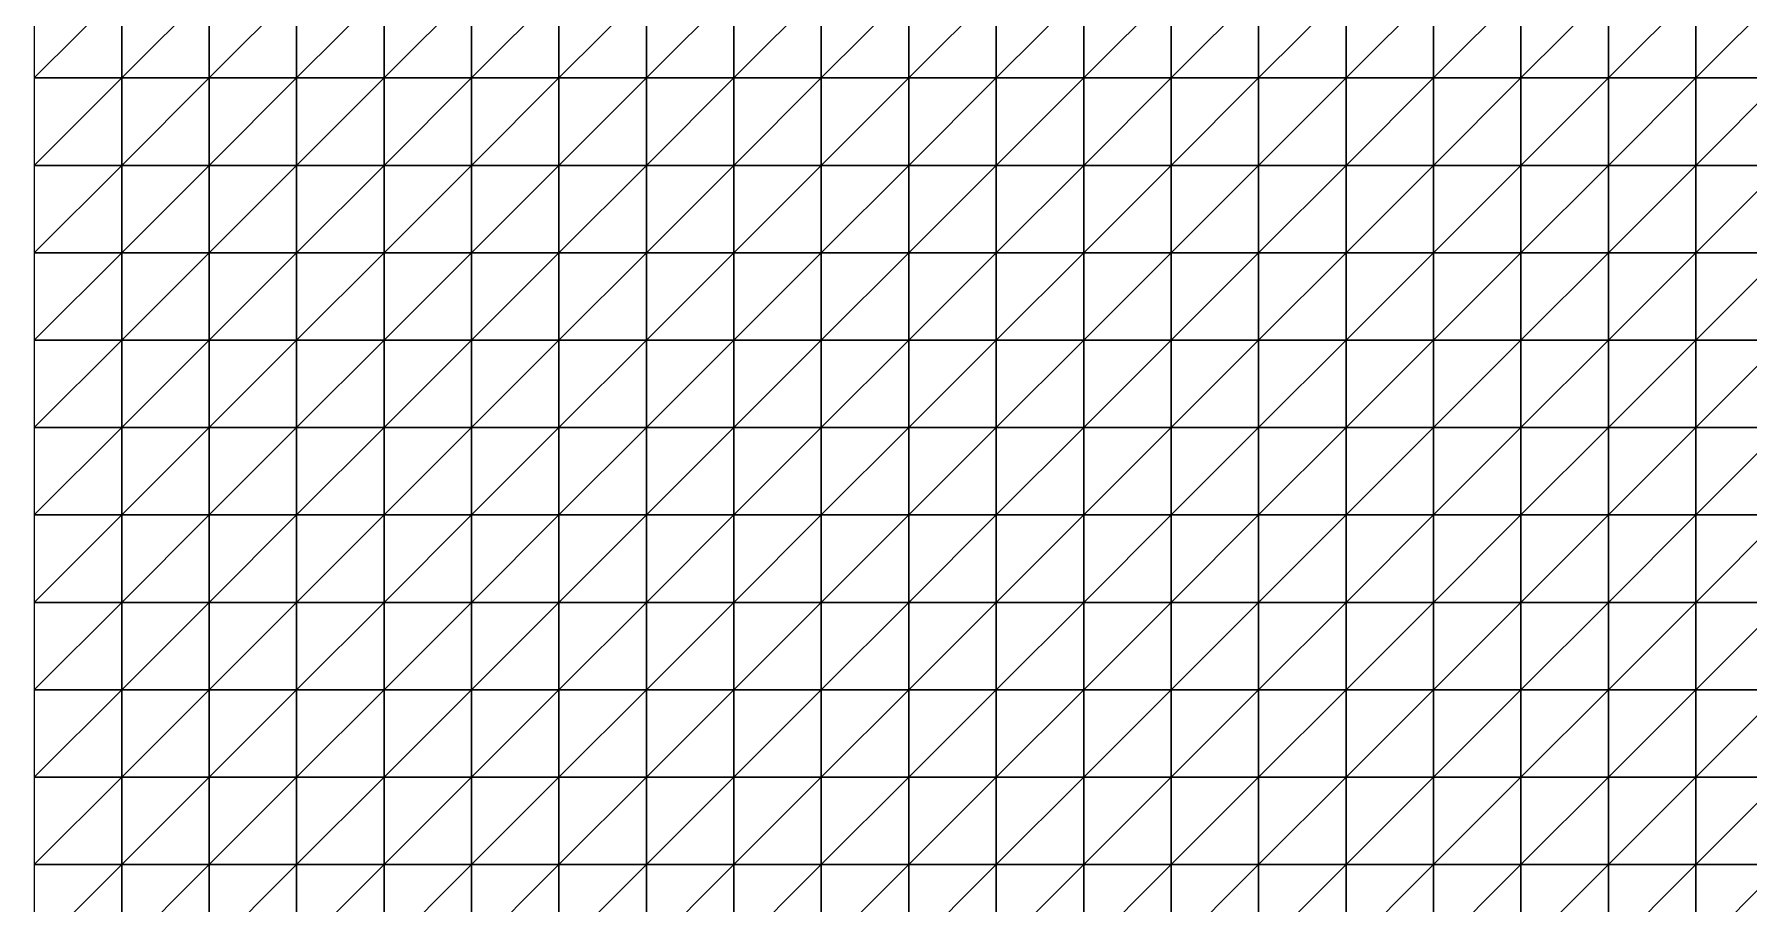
# Model space of a CAD drawing. Header units: metres. Extents: x 351000 to 353000, y 7455000 to 7457000.
# Drawn here: x 351000 to 351490.1, y 7455738.8 to 7455987.5 of the extents above; entities that cross this region are included whole.
import ezdxf

# ---------------------------------------------------------------- set-up
doc = ezdxf.new("R2010")
doc.units = ezdxf.units.M

msp = doc.modelspace()

# ---------------------------------------------------------------- linework, layer by layer
at = {"layer": 'BASE_OF_LEACHED_CAP_BOLC'}
for points in [[(351000, 7455975, 1187.75), (351025, 7455975, 1185.29), (351025, 7456000, 1185.53)], [(351000, 7455975, 1187.75), (351025, 7456000, 1185.53), (351000, 7456000, 1188.15)], [(351025, 7455975, 1185.29), (351050, 7455975, 1185.04), (351050, 7456000, 1184.71)], [(351025, 7455975, 1185.29), (351050, 7456000, 1184.71), (351025, 7456000, 1185.53)], [(351050, 7455975, 1185.04), (351075, 7455975, 1187.38), (351075, 7456000, 1186.25)], [(351050, 7455975, 1185.04), (351075, 7456000, 1186.25), (351050, 7456000, 1184.71)], [(351075, 7455975, 1187.38), (351100, 7455975, 1191.98), (351100, 7456000, 1190.04)], [(351075, 7455975, 1187.38), (351100, 7456000, 1190.04), (351075, 7456000, 1186.25)], [(351100, 7455975, 1191.98), (351125, 7455975, 1197.89), (351125, 7456000, 1195.32)], [(351100, 7455975, 1191.98), (351125, 7456000, 1195.32), (351100, 7456000, 1190.04)], [(351125, 7455975, 1197.89), (351150, 7455975, 1203.72), (351150, 7456000, 1200.85)], [(351125, 7455975, 1197.89), (351150, 7456000, 1200.85), (351125, 7456000, 1195.32)], [(351150, 7455975, 1203.72), (351175, 7455975, 1208.1), (351175, 7456000, 1205.31)], [(351150, 7455975, 1203.72), (351175, 7456000, 1205.31), (351150, 7456000, 1200.85)], [(351175, 7455975, 1208.1), (351200, 7455975, 1210.02), (351200, 7456000, 1207.63)], [(351175, 7455975, 1208.1), (351200, 7456000, 1207.63), (351175, 7456000, 1205.31)], [(351200, 7455975, 1210.02), (351225, 7455975, 1209.16), (351225, 7456000, 1207.35)], [(351200, 7455975, 1210.02), (351225, 7456000, 1207.35), (351200, 7456000, 1207.63)], [(351225, 7455975, 1209.16), (351250, 7455975, 1205.96), (351250, 7456000, 1204.75)], [(351225, 7455975, 1209.16), (351250, 7456000, 1204.75), (351225, 7456000, 1207.35)], [(351250, 7455975, 1205.96), (351275, 7455975, 1201.53), (351275, 7456000, 1200.74)], [(351250, 7455975, 1205.96), (351275, 7456000, 1200.74), (351250, 7456000, 1204.75)], [(351275, 7455975, 1201.53), (351300, 7455975, 1197.36), (351300, 7456000, 1196.74)], [(351275, 7455975, 1201.53), (351300, 7456000, 1196.74), (351275, 7456000, 1200.74)], [(351300, 7455975, 1197.36), (351325, 7455975, 1194.98), (351325, 7456000, 1194.25)], [(351300, 7455975, 1197.36), (351325, 7456000, 1194.25), (351300, 7456000, 1196.74)], [(351325, 7455975, 1194.98), (351350, 7455975, 1195.5), (351350, 7456000, 1194.52)], [(351325, 7455975, 1194.98), (351350, 7456000, 1194.52), (351325, 7456000, 1194.25)], [(351350, 7455975, 1195.5), (351375, 7455975, 1199.41), (351375, 7456000, 1198.16)], [(351350, 7455975, 1195.5), (351375, 7456000, 1198.16), (351350, 7456000, 1194.52)], [(351375, 7455975, 1199.41), (351400, 7455975, 1206.43), (351400, 7456000, 1205.08)], [(351375, 7455975, 1199.41), (351400, 7456000, 1205.08), (351375, 7456000, 1198.16)], [(351400, 7455975, 1206.43), (351425, 7455975, 1215.77), (351425, 7456000, 1214.58)], [(351400, 7455975, 1206.43), (351425, 7456000, 1214.58), (351400, 7456000, 1205.08)], [(351425, 7455975, 1215.77), (351450, 7455975, 1226.34), (351450, 7456000, 1225.57)], [(351425, 7455975, 1215.77), (351450, 7456000, 1225.57), (351425, 7456000, 1214.58)], [(351450, 7455975, 1226.34), (351475, 7455975, 1236.84), (351475, 7456000, 1236.22)], [(351450, 7455975, 1226.34), (351475, 7456000, 1236.22), (351450, 7456000, 1225.57)], [(351475, 7455975, 1236.84), (351500, 7455975, 1240.95), (351500, 7456000, 1235.75)], [(351475, 7455975, 1236.84), (351500, 7456000, 1235.75), (351475, 7456000, 1236.22)], [(351000, 7455950, 1189.06), (351025, 7455950, 1186.88), (351025, 7455975, 1185.29)], [(351000, 7455950, 1189.06), (351025, 7455975, 1185.29), (351000, 7455975, 1187.75)], [(351025, 7455950, 1186.88), (351050, 7455950, 1187.17), (351050, 7455975, 1185.04)], [(351025, 7455950, 1186.88), (351050, 7455975, 1185.04), (351025, 7455975, 1185.29)], [(351050, 7455950, 1187.17), (351075, 7455950, 1190.14), (351075, 7455975, 1187.38)], [(351050, 7455950, 1187.17), (351075, 7455975, 1187.38), (351050, 7455975, 1185.04)], [(351075, 7455950, 1190.14), (351100, 7455950, 1195.28), (351100, 7455975, 1191.98)], [(351075, 7455950, 1190.14), (351100, 7455975, 1191.98), (351075, 7455975, 1187.38)], [(351100, 7455950, 1195.28), (351125, 7455950, 1201.43), (351125, 7455975, 1197.89)], [(351100, 7455950, 1195.28), (351125, 7455975, 1197.89), (351100, 7455975, 1191.98)], [(351125, 7455950, 1201.43), (351150, 7455950, 1207.14), (351150, 7455975, 1203.72)], [(351125, 7455950, 1201.43), (351150, 7455975, 1203.72), (351125, 7455975, 1197.89)], [(351150, 7455950, 1207.14), (351175, 7455950, 1211.02), (351175, 7455975, 1208.1)], [(351150, 7455950, 1207.14), (351175, 7455975, 1208.1), (351150, 7455975, 1203.72)], [(351175, 7455950, 1211.02), (351200, 7455950, 1212.18), (351200, 7455975, 1210.02)], [(351175, 7455950, 1211.02), (351200, 7455975, 1210.02), (351175, 7455975, 1208.1)], [(351200, 7455950, 1212.18), (351225, 7455950, 1210.46), (351225, 7455975, 1209.16)], [(351200, 7455950, 1212.18), (351225, 7455975, 1209.16), (351200, 7455975, 1210.02)], [(351225, 7455950, 1210.46), (351250, 7455950, 1206.5), (351250, 7455975, 1205.96)], [(351225, 7455950, 1210.46), (351250, 7455975, 1205.96), (351225, 7455975, 1209.16)], [(351250, 7455950, 1206.5), (351275, 7455950, 1201.56), (351275, 7455975, 1201.53)], [(351250, 7455950, 1206.5), (351275, 7455975, 1201.53), (351250, 7455975, 1205.96)], [(351275, 7455950, 1201.56), (351300, 7455950, 1197.2), (351300, 7455975, 1197.36)], [(351275, 7455950, 1201.56), (351300, 7455975, 1197.36), (351275, 7455975, 1201.53)], [(351300, 7455950, 1197.2), (351325, 7455950, 1194.92), (351325, 7455975, 1194.98)], [(351300, 7455950, 1197.2), (351325, 7455975, 1194.98), (351300, 7455975, 1197.36)], [(351325, 7455950, 1194.92), (351350, 7455950, 1195.71), (351350, 7455975, 1195.5)], [(351325, 7455950, 1194.92), (351350, 7455975, 1195.5), (351325, 7455975, 1194.98)], [(351350, 7455950, 1195.71), (351375, 7455950, 1199.86), (351375, 7455975, 1199.41)], [(351350, 7455950, 1195.71), (351375, 7455975, 1199.41), (351350, 7455975, 1195.5)], [(351375, 7455950, 1199.86), (351400, 7455950, 1206.95), (351400, 7455975, 1206.43)], [(351375, 7455950, 1199.86), (351400, 7455975, 1206.43), (351375, 7455975, 1199.41)], [(351400, 7455950, 1206.95), (351425, 7455950, 1216.11), (351425, 7455975, 1215.77)], [(351400, 7455950, 1206.95), (351425, 7455975, 1215.77), (351400, 7455975, 1206.43)], [(351425, 7455950, 1216.11), (351450, 7455950, 1226.3), (351450, 7455975, 1226.34)], [(351425, 7455950, 1216.11), (351450, 7455975, 1226.34), (351425, 7455975, 1215.77)], [(351450, 7455950, 1226.3), (351475, 7455950, 1236.3), (351475, 7455975, 1236.84)], [(351450, 7455950, 1226.3), (351475, 7455975, 1236.84), (351450, 7455975, 1226.34)], [(351475, 7455950, 1236.3), (351500, 7455950, 1244.77), (351500, 7455975, 1240.95)], [(351475, 7455950, 1236.3), (351500, 7455975, 1240.95), (351475, 7455975, 1236.84)], [(351000, 7455925, 1191.49), (351025, 7455925, 1189.56), (351025, 7455950, 1186.88)], [(351000, 7455925, 1191.49), (351025, 7455950, 1186.88), (351000, 7455950, 1189.06)], [(351025, 7455925, 1189.56), (351050, 7455925, 1190.27), (351050, 7455950, 1187.17)], [(351025, 7455925, 1189.56), (351050, 7455950, 1187.17), (351025, 7455950, 1186.88)], [(351050, 7455925, 1190.27), (351075, 7455925, 1193.66), (351075, 7455950, 1190.14)], [(351050, 7455925, 1190.27), (351075, 7455950, 1190.14), (351050, 7455950, 1187.17)], [(351075, 7455925, 1193.66), (351100, 7455925, 1199.03), (351100, 7455950, 1195.28)], [(351075, 7455925, 1193.66), (351100, 7455950, 1195.28), (351075, 7455950, 1190.14)], [(351100, 7455925, 1199.03), (351125, 7455925, 1205.09), (351125, 7455950, 1201.43)], [(351100, 7455925, 1199.03), (351125, 7455950, 1201.43), (351100, 7455950, 1195.28)], [(351125, 7455925, 1205.09), (351150, 7455925, 1210.34), (351150, 7455950, 1207.14)], [(351125, 7455925, 1205.09), (351150, 7455950, 1207.14), (351125, 7455950, 1201.43)], [(351150, 7455925, 1210.34), (351175, 7455925, 1213.45), (351175, 7455950, 1211.02)], [(351150, 7455925, 1210.34), (351175, 7455950, 1211.02), (351150, 7455950, 1207.14)], [(351175, 7455925, 1213.45), (351200, 7455925, 1213.68), (351200, 7455950, 1212.18)], [(351175, 7455925, 1213.45), (351200, 7455950, 1212.18), (351175, 7455950, 1211.02)], [(351200, 7455925, 1213.68), (351225, 7455925, 1211.04), (351225, 7455950, 1210.46)], [(351200, 7455925, 1213.68), (351225, 7455950, 1210.46), (351200, 7455950, 1212.18)], [(351225, 7455925, 1211.04), (351250, 7455925, 1206.37), (351250, 7455950, 1206.5)], [(351225, 7455925, 1211.04), (351250, 7455950, 1206.5), (351225, 7455950, 1210.46)], [(351250, 7455925, 1206.37), (351275, 7455925, 1201.04), (351275, 7455950, 1201.56)], [(351250, 7455925, 1206.37), (351275, 7455950, 1201.56), (351250, 7455950, 1206.5)], [(351275, 7455925, 1201.04), (351300, 7455925, 1196.67), (351300, 7455950, 1197.2)], [(351275, 7455925, 1201.04), (351300, 7455950, 1197.2), (351275, 7455950, 1201.56)], [(351300, 7455925, 1196.67), (351325, 7455925, 1194.65), (351325, 7455950, 1194.92)], [(351300, 7455925, 1196.67), (351325, 7455950, 1194.92), (351300, 7455950, 1197.2)], [(351325, 7455925, 1194.65), (351350, 7455925, 1195.82), (351350, 7455950, 1195.71)], [(351325, 7455925, 1194.65), (351350, 7455950, 1195.71), (351325, 7455950, 1194.92)], [(351350, 7455925, 1195.82), (351375, 7455925, 1200.28), (351375, 7455950, 1199.86)], [(351350, 7455925, 1195.82), (351375, 7455950, 1199.86), (351350, 7455950, 1195.71)], [(351375, 7455925, 1200.28), (351400, 7455925, 1207.45), (351400, 7455950, 1206.95)], [(351375, 7455925, 1200.28), (351400, 7455950, 1206.95), (351375, 7455950, 1199.86)], [(351400, 7455925, 1207.45), (351425, 7455925, 1216.43), (351425, 7455950, 1216.11)], [(351400, 7455925, 1207.45), (351425, 7455950, 1216.11), (351400, 7455950, 1206.95)], [(351425, 7455925, 1216.43), (351450, 7455925, 1226.25), (351450, 7455950, 1226.3)], [(351425, 7455925, 1216.43), (351450, 7455950, 1226.3), (351425, 7455950, 1216.11)], [(351450, 7455925, 1226.25), (351475, 7455925, 1235.77), (351475, 7455950, 1236.3)], [(351450, 7455925, 1226.25), (351475, 7455950, 1236.3), (351450, 7455950, 1226.3)], [(351475, 7455925, 1235.77), (351500, 7455925, 1243.79), (351500, 7455950, 1244.77)], [(351475, 7455925, 1235.77), (351500, 7455950, 1244.77), (351475, 7455950, 1236.3)], [(351000, 7455900, 1194.14), (351025, 7455900, 1192.38), (351025, 7455925, 1189.56)], [(351000, 7455900, 1194.14), (351025, 7455925, 1189.56), (351000, 7455925, 1191.49)], [(351025, 7455900, 1192.38), (351050, 7455900, 1193.36), (351050, 7455925, 1190.27)], [(351025, 7455900, 1192.38), (351050, 7455925, 1190.27), (351025, 7455925, 1189.56)], [(351050, 7455900, 1193.36), (351075, 7455900, 1196.98), (351075, 7455925, 1193.66)], [(351050, 7455900, 1193.36), (351075, 7455925, 1193.66), (351050, 7455925, 1190.27)], [(351075, 7455900, 1196.98), (351100, 7455900, 1202.37), (351100, 7455925, 1199.03)], [(351075, 7455900, 1196.98), (351100, 7455925, 1199.03), (351075, 7455925, 1193.66)], [(351100, 7455900, 1202.37), (351125, 7455900, 1208.14), (351125, 7455925, 1205.09)], [(351100, 7455900, 1202.37), (351125, 7455925, 1205.09), (351100, 7455925, 1199.03)], [(351125, 7455900, 1208.14), (351150, 7455900, 1212.78), (351150, 7455925, 1210.34)], [(351125, 7455900, 1208.14), (351150, 7455925, 1210.34), (351125, 7455925, 1205.09)], [(351150, 7455900, 1212.78), (351175, 7455900, 1215.06), (351175, 7455925, 1213.45)], [(351150, 7455900, 1212.78), (351175, 7455925, 1213.45), (351150, 7455925, 1210.34)], [(351175, 7455900, 1215.06), (351200, 7455900, 1214.41), (351200, 7455925, 1213.68)], [(351175, 7455900, 1215.06), (351200, 7455925, 1213.68), (351175, 7455925, 1213.45)], [(351200, 7455900, 1214.41), (351225, 7455900, 1211.03), (351225, 7455925, 1211.04)], [(351200, 7455900, 1214.41), (351225, 7455925, 1211.04), (351200, 7455925, 1213.68)], [(351225, 7455900, 1211.03), (351250, 7455900, 1205.91), (351250, 7455925, 1206.37)], [(351225, 7455900, 1211.03), (351250, 7455925, 1206.37), (351225, 7455925, 1211.04)], [(351250, 7455900, 1205.91), (351275, 7455900, 1200.51), (351275, 7455925, 1201.04)], [(351250, 7455900, 1205.91), (351275, 7455925, 1201.04), (351250, 7455925, 1206.37)], [(351275, 7455900, 1200.51), (351300, 7455900, 1196.42), (351300, 7455925, 1196.67)], [(351275, 7455900, 1200.51), (351300, 7455925, 1196.67), (351275, 7455925, 1201.04)], [(351300, 7455900, 1196.42), (351325, 7455900, 1194.91), (351325, 7455925, 1194.65)], [(351300, 7455900, 1196.42), (351325, 7455925, 1194.65), (351300, 7455925, 1196.67)], [(351325, 7455900, 1194.91), (351350, 7455900, 1196.64), (351350, 7455925, 1195.82)], [(351325, 7455900, 1194.91), (351350, 7455925, 1195.82), (351325, 7455925, 1194.65)], [(351350, 7455900, 1196.64), (351375, 7455900, 1201.47), (351375, 7455925, 1200.28)], [(351350, 7455900, 1196.64), (351375, 7455925, 1200.28), (351350, 7455925, 1195.82)], [(351375, 7455900, 1201.47), (351400, 7455900, 1208.72), (351400, 7455925, 1207.45)], [(351375, 7455900, 1201.47), (351400, 7455925, 1207.45), (351375, 7455925, 1200.28)], [(351400, 7455900, 1208.72), (351425, 7455900, 1217.46), (351425, 7455925, 1216.43)], [(351400, 7455900, 1208.72), (351425, 7455925, 1216.43), (351400, 7455925, 1207.45)], [(351425, 7455900, 1217.46), (351450, 7455900, 1226.81), (351450, 7455925, 1226.25)], [(351425, 7455900, 1217.46), (351450, 7455925, 1226.25), (351425, 7455925, 1216.43)], [(351450, 7455900, 1226.81), (351475, 7455900, 1235.75), (351475, 7455925, 1235.77)], [(351450, 7455900, 1226.81), (351475, 7455925, 1235.77), (351450, 7455925, 1226.25)], [(351475, 7455900, 1235.75), (351500, 7455900, 1243.23), (351500, 7455925, 1243.79)], [(351475, 7455900, 1235.75), (351500, 7455925, 1243.79), (351475, 7455925, 1235.77)], [(351000, 7455875, 1196.07), (351025, 7455875, 1194.41), (351025, 7455900, 1192.38)], [(351000, 7455875, 1196.07), (351025, 7455900, 1192.38), (351000, 7455900, 1194.14)], [(351025, 7455875, 1194.41), (351050, 7455875, 1195.6), (351050, 7455900, 1193.36)], [(351025, 7455875, 1194.41), (351050, 7455900, 1193.36), (351025, 7455900, 1192.38)], [(351050, 7455875, 1195.6), (351075, 7455875, 1199.37), (351075, 7455900, 1196.98)], [(351050, 7455875, 1195.6), (351075, 7455900, 1196.98), (351050, 7455900, 1193.36)], [(351075, 7455875, 1199.37), (351100, 7455875, 1204.7), (351100, 7455900, 1202.37)], [(351075, 7455875, 1199.37), (351100, 7455900, 1202.37), (351075, 7455900, 1196.98)], [(351100, 7455875, 1204.7), (351125, 7455875, 1210.15), (351125, 7455900, 1208.14)], [(351100, 7455875, 1204.7), (351125, 7455900, 1208.14), (351100, 7455900, 1202.37)], [(351125, 7455875, 1210.15), (351150, 7455875, 1214.25), (351150, 7455900, 1212.78)], [(351125, 7455875, 1210.15), (351150, 7455900, 1212.78), (351125, 7455900, 1208.14)], [(351150, 7455875, 1214.25), (351175, 7455875, 1215.87), (351175, 7455900, 1215.06)], [(351150, 7455875, 1214.25), (351175, 7455900, 1215.06), (351150, 7455900, 1212.78)], [(351175, 7455875, 1215.87), (351200, 7455875, 1214.6), (351200, 7455900, 1214.41)], [(351175, 7455875, 1215.87), (351200, 7455900, 1214.41), (351175, 7455900, 1215.06)], [(351200, 7455875, 1214.6), (351225, 7455875, 1210.84), (351225, 7455900, 1211.03)], [(351200, 7455875, 1214.6), (351225, 7455900, 1211.03), (351200, 7455900, 1214.41)], [(351225, 7455875, 1210.84), (351250, 7455875, 1205.68), (351250, 7455900, 1205.91)], [(351225, 7455875, 1210.84), (351250, 7455900, 1205.91), (351225, 7455900, 1211.03)], [(351250, 7455875, 1205.68), (351275, 7455875, 1200.63), (351275, 7455900, 1200.51)], [(351250, 7455875, 1205.68), (351275, 7455900, 1200.51), (351250, 7455900, 1205.91)], [(351275, 7455875, 1200.63), (351300, 7455875, 1197.18), (351300, 7455900, 1196.42)], [(351275, 7455875, 1200.63), (351300, 7455900, 1196.42), (351275, 7455900, 1200.51)], [(351300, 7455875, 1197.18), (351325, 7455875, 1196.45), (351325, 7455900, 1194.91)], [(351300, 7455875, 1197.18), (351325, 7455900, 1194.91), (351300, 7455900, 1196.42)], [(351325, 7455875, 1196.45), (351350, 7455875, 1198.85), (351350, 7455900, 1196.64)], [(351325, 7455875, 1196.45), (351350, 7455900, 1196.64), (351325, 7455900, 1194.91)], [(351350, 7455875, 1198.85), (351375, 7455875, 1204.06), (351375, 7455900, 1201.47)], [(351350, 7455875, 1198.85), (351375, 7455900, 1201.47), (351350, 7455900, 1196.64)], [(351375, 7455875, 1204.06), (351400, 7455875, 1211.29), (351400, 7455900, 1208.72)], [(351375, 7455875, 1204.06), (351400, 7455900, 1208.72), (351375, 7455900, 1201.47)], [(351400, 7455875, 1211.29), (351425, 7455875, 1219.62), (351425, 7455900, 1217.46)], [(351400, 7455875, 1211.29), (351425, 7455900, 1217.46), (351400, 7455900, 1208.72)], [(351425, 7455875, 1219.62), (351450, 7455875, 1228.26), (351450, 7455900, 1226.81)], [(351425, 7455875, 1219.62), (351450, 7455900, 1226.81), (351425, 7455900, 1217.46)], [(351450, 7455875, 1228.26), (351475, 7455875, 1236.37), (351475, 7455900, 1235.75)], [(351450, 7455875, 1228.26), (351475, 7455900, 1235.75), (351450, 7455900, 1226.81)], [(351475, 7455875, 1236.37), (351500, 7455875, 1243.07), (351500, 7455900, 1243.23)], [(351475, 7455875, 1236.37), (351500, 7455900, 1243.23), (351475, 7455900, 1235.75)], [(351000, 7455850, 1196.56), (351025, 7455850, 1195.05), (351025, 7455875, 1194.41)], [(351000, 7455850, 1196.56), (351025, 7455875, 1194.41), (351000, 7455875, 1196.07)], [(351025, 7455850, 1195.05), (351050, 7455850, 1196.5), (351050, 7455875, 1195.6)], [(351025, 7455850, 1195.05), (351050, 7455875, 1195.6), (351025, 7455875, 1194.41)], [(351050, 7455850, 1196.5), (351075, 7455850, 1200.47), (351075, 7455875, 1199.37)], [(351050, 7455850, 1196.5), (351075, 7455875, 1199.37), (351050, 7455875, 1195.6)], [(351075, 7455850, 1200.47), (351100, 7455850, 1205.85), (351100, 7455875, 1204.7)], [(351075, 7455850, 1200.47), (351100, 7455875, 1204.7), (351075, 7455875, 1199.37)], [(351100, 7455850, 1205.85), (351125, 7455850, 1211.14), (351125, 7455875, 1210.15)], [(351100, 7455850, 1205.85), (351125, 7455875, 1210.15), (351100, 7455875, 1204.7)], [(351125, 7455850, 1211.14), (351150, 7455850, 1214.91), (351150, 7455875, 1214.25)], [(351125, 7455850, 1211.14), (351150, 7455875, 1214.25), (351125, 7455875, 1210.15)], [(351150, 7455850, 1214.91), (351175, 7455850, 1216.18), (351175, 7455875, 1215.87)], [(351150, 7455850, 1214.91), (351175, 7455875, 1215.87), (351150, 7455875, 1214.25)], [(351175, 7455850, 1216.18), (351200, 7455850, 1214.7), (351200, 7455875, 1214.6)], [(351175, 7455850, 1216.18), (351200, 7455875, 1214.6), (351175, 7455875, 1215.87)], [(351200, 7455850, 1214.7), (351225, 7455850, 1211.01), (351225, 7455875, 1210.84)], [(351200, 7455850, 1214.7), (351225, 7455875, 1210.84), (351200, 7455875, 1214.6)], [(351225, 7455850, 1211.01), (351250, 7455850, 1206.27), (351250, 7455875, 1205.68)], [(351225, 7455850, 1211.01), (351250, 7455875, 1205.68), (351225, 7455875, 1210.84)], [(351250, 7455850, 1206.27), (351275, 7455850, 1201.98), (351275, 7455875, 1200.63)], [(351250, 7455850, 1206.27), (351275, 7455875, 1200.63), (351250, 7455875, 1205.68)], [(351275, 7455850, 1201.98), (351300, 7455850, 1199.5), (351300, 7455875, 1197.18)], [(351275, 7455850, 1201.98), (351300, 7455875, 1197.18), (351275, 7455875, 1200.63)], [(351300, 7455850, 1199.5), (351325, 7455850, 1199.71), (351325, 7455875, 1196.45)], [(351300, 7455850, 1199.5), (351325, 7455875, 1196.45), (351300, 7455875, 1197.18)], [(351325, 7455850, 1199.71), (351350, 7455850, 1202.82), (351350, 7455875, 1198.85)], [(351325, 7455850, 1199.71), (351350, 7455875, 1198.85), (351325, 7455875, 1196.45)], [(351350, 7455850, 1202.82), (351375, 7455850, 1208.3), (351375, 7455875, 1204.06)], [(351350, 7455850, 1202.82), (351375, 7455875, 1204.06), (351350, 7455875, 1198.85)], [(351375, 7455850, 1208.3), (351400, 7455850, 1215.28), (351400, 7455875, 1211.29)], [(351375, 7455850, 1208.3), (351400, 7455875, 1211.29), (351375, 7455875, 1204.06)], [(351400, 7455850, 1215.28), (351425, 7455850, 1222.91), (351425, 7455875, 1219.62)], [(351400, 7455850, 1215.28), (351425, 7455875, 1219.62), (351400, 7455875, 1211.29)], [(351425, 7455850, 1222.91), (351450, 7455850, 1230.5), (351450, 7455875, 1228.26)], [(351425, 7455850, 1222.91), (351450, 7455875, 1228.26), (351425, 7455875, 1219.62)], [(351450, 7455850, 1230.5), (351475, 7455850, 1237.4), (351475, 7455875, 1236.37)], [(351450, 7455850, 1230.5), (351475, 7455875, 1236.37), (351450, 7455875, 1228.26)], [(351475, 7455850, 1237.4), (351500, 7455850, 1242.96), (351500, 7455875, 1243.07)], [(351475, 7455850, 1237.4), (351500, 7455875, 1243.07), (351475, 7455875, 1236.37)], [(351000, 7455825, 1195.32), (351025, 7455825, 1194.13), (351025, 7455850, 1195.05)], [(351000, 7455825, 1195.32), (351025, 7455850, 1195.05), (351000, 7455850, 1196.56)], [(351025, 7455825, 1194.13), (351050, 7455825, 1196.03), (351050, 7455850, 1196.5)], [(351025, 7455825, 1194.13), (351050, 7455850, 1196.5), (351025, 7455850, 1195.05)], [(351050, 7455825, 1196.03), (351075, 7455825, 1200.42), (351075, 7455850, 1200.47)], [(351050, 7455825, 1196.03), (351075, 7455850, 1200.47), (351050, 7455850, 1196.5)], [(351075, 7455825, 1200.42), (351100, 7455825, 1206.06), (351100, 7455850, 1205.85)], [(351075, 7455825, 1200.42), (351100, 7455850, 1205.85), (351075, 7455850, 1200.47)], [(351100, 7455825, 1206.06), (351125, 7455825, 1211.43), (351125, 7455850, 1211.14)], [(351100, 7455825, 1206.06), (351125, 7455850, 1211.14), (351100, 7455850, 1205.85)], [(351125, 7455825, 1211.43), (351150, 7455825, 1215.18), (351150, 7455850, 1214.91)], [(351125, 7455825, 1211.43), (351150, 7455850, 1214.91), (351125, 7455850, 1211.14)], [(351150, 7455825, 1215.18), (351175, 7455825, 1216.46), (351175, 7455850, 1216.18)], [(351150, 7455825, 1215.18), (351175, 7455850, 1216.18), (351150, 7455850, 1214.91)], [(351175, 7455825, 1216.46), (351200, 7455825, 1215.17), (351200, 7455850, 1214.7)], [(351175, 7455825, 1216.46), (351200, 7455850, 1214.7), (351175, 7455850, 1216.18)], [(351200, 7455825, 1215.17), (351225, 7455825, 1211.97), (351225, 7455850, 1211.01)], [(351200, 7455825, 1215.17), (351225, 7455850, 1211.01), (351200, 7455850, 1214.7)], [(351225, 7455825, 1211.97), (351250, 7455825, 1208.07), (351250, 7455850, 1206.27)], [(351225, 7455825, 1211.97), (351250, 7455850, 1206.27), (351225, 7455850, 1211.01)], [(351250, 7455825, 1208.07), (351275, 7455825, 1204.85), (351275, 7455850, 1201.98)], [(351250, 7455825, 1208.07), (351275, 7455850, 1201.98), (351250, 7455850, 1206.27)], [(351275, 7455825, 1204.85), (351300, 7455825, 1203.52), (351300, 7455850, 1199.5)], [(351275, 7455825, 1204.85), (351300, 7455850, 1199.5), (351275, 7455850, 1201.98)], [(351300, 7455825, 1203.52), (351325, 7455825, 1204.73), (351325, 7455850, 1199.71)], [(351300, 7455825, 1203.52), (351325, 7455850, 1199.71), (351300, 7455850, 1199.5)], [(351325, 7455825, 1204.73), (351350, 7455825, 1208.43), (351350, 7455850, 1202.82)], [(351325, 7455825, 1204.73), (351350, 7455850, 1202.82), (351325, 7455850, 1199.71)], [(351350, 7455825, 1208.43), (351375, 7455825, 1213.96), (351375, 7455850, 1208.3)], [(351350, 7455825, 1208.43), (351375, 7455850, 1208.3), (351350, 7455850, 1202.82)], [(351375, 7455825, 1213.96), (351400, 7455825, 1220.39), (351400, 7455850, 1215.28)], [(351375, 7455825, 1213.96), (351400, 7455850, 1215.28), (351375, 7455850, 1208.3)], [(351400, 7455825, 1220.39), (351425, 7455825, 1226.92), (351425, 7455850, 1222.91)], [(351400, 7455825, 1220.39), (351425, 7455850, 1222.91), (351400, 7455850, 1215.28)], [(351425, 7455825, 1226.92), (351450, 7455825, 1233.04), (351450, 7455850, 1230.5)], [(351425, 7455825, 1226.92), (351450, 7455850, 1230.5), (351425, 7455850, 1222.91)], [(351450, 7455825, 1233.04), (351475, 7455825, 1238.33), (351475, 7455850, 1237.4)], [(351450, 7455825, 1233.04), (351475, 7455850, 1237.4), (351450, 7455850, 1230.5)], [(351475, 7455825, 1238.33), (351500, 7455825, 1242.42), (351500, 7455850, 1242.96)], [(351475, 7455825, 1238.33), (351500, 7455850, 1242.96), (351475, 7455850, 1237.4)], [(351000, 7455800, 1192.58), (351025, 7455800, 1192.02), (351025, 7455825, 1194.13)], [(351000, 7455800, 1192.58), (351025, 7455825, 1194.13), (351000, 7455825, 1195.32)], [(351025, 7455800, 1192.02), (351050, 7455800, 1194.63), (351050, 7455825, 1196.03)], [(351025, 7455800, 1192.02), (351050, 7455825, 1196.03), (351025, 7455825, 1194.13)], [(351050, 7455800, 1194.63), (351075, 7455800, 1199.68), (351075, 7455825, 1200.42)], [(351050, 7455800, 1194.63), (351075, 7455825, 1200.42), (351050, 7455825, 1196.03)], [(351075, 7455800, 1199.68), (351100, 7455800, 1205.82), (351100, 7455825, 1206.06)], [(351075, 7455800, 1199.68), (351100, 7455825, 1206.06), (351075, 7455825, 1200.42)], [(351100, 7455800, 1205.82), (351125, 7455800, 1211.52), (351125, 7455825, 1211.43)], [(351100, 7455800, 1205.82), (351125, 7455825, 1211.43), (351100, 7455825, 1206.06)], [(351125, 7455800, 1211.52), (351150, 7455800, 1215.52), (351150, 7455825, 1215.18)], [(351125, 7455800, 1211.52), (351150, 7455825, 1215.18), (351125, 7455825, 1211.43)], [(351150, 7455800, 1215.52), (351175, 7455800, 1217.1), (351175, 7455825, 1216.46)], [(351150, 7455800, 1215.52), (351175, 7455825, 1216.46), (351150, 7455825, 1215.18)], [(351175, 7455800, 1217.1), (351200, 7455800, 1216.31), (351200, 7455825, 1215.17)], [(351175, 7455800, 1217.1), (351200, 7455825, 1215.17), (351175, 7455825, 1216.46)], [(351200, 7455800, 1216.31), (351225, 7455800, 1213.9), (351225, 7455825, 1211.97)], [(351200, 7455800, 1216.31), (351225, 7455825, 1211.97), (351200, 7455825, 1215.17)], [(351225, 7455800, 1213.9), (351250, 7455800, 1211.07), (351250, 7455825, 1208.07)], [(351225, 7455800, 1213.9), (351250, 7455825, 1208.07), (351225, 7455825, 1211.97)], [(351250, 7455800, 1211.07), (351275, 7455800, 1209.09), (351275, 7455825, 1204.85)], [(351250, 7455800, 1211.07), (351275, 7455825, 1204.85), (351250, 7455825, 1208.07)], [(351275, 7455800, 1209.09), (351300, 7455800, 1208.94), (351300, 7455825, 1203.52)], [(351275, 7455800, 1209.09), (351300, 7455825, 1203.52), (351275, 7455825, 1204.85)], [(351300, 7455800, 1208.94), (351325, 7455800, 1211.05), (351325, 7455825, 1204.73)], [(351300, 7455800, 1208.94), (351325, 7455825, 1204.73), (351300, 7455825, 1203.52)], [(351325, 7455800, 1211.05), (351350, 7455800, 1215.13), (351350, 7455825, 1208.43)], [(351325, 7455800, 1211.05), (351350, 7455825, 1208.43), (351325, 7455825, 1204.73)], [(351350, 7455800, 1215.13), (351375, 7455800, 1220.41), (351375, 7455825, 1213.96)], [(351350, 7455800, 1215.13), (351375, 7455825, 1213.96), (351350, 7455825, 1208.43)], [(351375, 7455800, 1220.41), (351400, 7455800, 1225.92), (351400, 7455825, 1220.39)], [(351375, 7455800, 1220.41), (351400, 7455825, 1220.39), (351375, 7455825, 1213.96)], [(351400, 7455800, 1225.92), (351425, 7455800, 1230.98), (351425, 7455825, 1226.92)], [(351400, 7455800, 1225.92), (351425, 7455825, 1226.92), (351400, 7455825, 1220.39)], [(351425, 7455800, 1230.98), (351450, 7455800, 1235.26), (351450, 7455825, 1233.04)], [(351425, 7455800, 1230.98), (351450, 7455825, 1233.04), (351425, 7455825, 1226.92)], [(351450, 7455800, 1235.26), (351475, 7455800, 1238.61), (351475, 7455825, 1238.33)], [(351450, 7455800, 1235.26), (351475, 7455825, 1238.33), (351450, 7455825, 1233.04)], [(351475, 7455800, 1238.61), (351500, 7455800, 1240.99), (351500, 7455825, 1242.42)], [(351475, 7455800, 1238.61), (351500, 7455825, 1242.42), (351475, 7455825, 1238.33)], [(351000, 7455775, 1189.02), (351025, 7455775, 1189.41), (351025, 7455800, 1192.02)], [(351000, 7455775, 1189.02), (351025, 7455800, 1192.02), (351000, 7455800, 1192.58)], [(351025, 7455775, 1189.41), (351050, 7455775, 1193.01), (351050, 7455800, 1194.63)], [(351025, 7455775, 1189.41), (351050, 7455800, 1194.63), (351025, 7455800, 1192.02)], [(351050, 7455775, 1193.01), (351075, 7455775, 1198.93), (351075, 7455800, 1199.68)], [(351050, 7455775, 1193.01), (351075, 7455800, 1199.68), (351050, 7455800, 1194.63)], [(351075, 7455775, 1198.93), (351100, 7455775, 1205.72), (351100, 7455800, 1205.82)], [(351075, 7455775, 1198.93), (351100, 7455800, 1205.82), (351075, 7455800, 1199.68)], [(351100, 7455775, 1205.72), (351125, 7455775, 1211.88), (351125, 7455800, 1211.52)], [(351100, 7455775, 1205.72), (351125, 7455800, 1211.52), (351100, 7455800, 1205.82)], [(351125, 7455775, 1211.88), (351150, 7455775, 1214.46), (351150, 7455800, 1215.52)], [(351125, 7455775, 1211.88), (351150, 7455800, 1215.52), (351125, 7455800, 1211.52)], [(351150, 7455775, 1214.46), (351175, 7455775, 1215.42), (351175, 7455800, 1217.1)], [(351150, 7455775, 1214.46), (351175, 7455800, 1217.1), (351150, 7455800, 1215.52)], [(351175, 7455775, 1215.42), (351200, 7455775, 1217.12), (351200, 7455800, 1216.31)], [(351175, 7455775, 1215.42), (351200, 7455800, 1216.31), (351175, 7455800, 1217.1)], [(351200, 7455775, 1217.12), (351225, 7455775, 1216.55), (351225, 7455800, 1213.9)], [(351200, 7455775, 1217.12), (351225, 7455800, 1213.9), (351200, 7455800, 1216.31)], [(351225, 7455775, 1216.55), (351250, 7455775, 1214.84), (351250, 7455800, 1211.07)], [(351225, 7455775, 1216.55), (351250, 7455800, 1211.07), (351225, 7455800, 1213.9)], [(351250, 7455775, 1214.84), (351275, 7455775, 1214.07), (351275, 7455800, 1209.09)], [(351250, 7455775, 1214.84), (351275, 7455800, 1209.09), (351250, 7455800, 1211.07)], [(351275, 7455775, 1214.07), (351300, 7455775, 1215.01), (351300, 7455800, 1208.94)], [(351275, 7455775, 1214.07), (351300, 7455800, 1208.94), (351275, 7455800, 1209.09)], [(351300, 7455775, 1215.01), (351325, 7455775, 1217.8), (351325, 7455800, 1211.05)], [(351300, 7455775, 1215.01), (351325, 7455800, 1211.05), (351300, 7455800, 1208.94)], [(351325, 7455775, 1217.8), (351350, 7455775, 1222.01), (351350, 7455800, 1215.13)], [(351325, 7455775, 1217.8), (351350, 7455800, 1215.13), (351325, 7455800, 1211.05)], [(351350, 7455775, 1222.01), (351375, 7455775, 1226.72), (351375, 7455800, 1220.41)], [(351350, 7455775, 1222.01), (351375, 7455800, 1220.41), (351350, 7455800, 1215.13)], [(351375, 7455775, 1226.72), (351400, 7455775, 1231.01), (351400, 7455800, 1225.92)], [(351375, 7455775, 1226.72), (351400, 7455800, 1225.92), (351375, 7455800, 1220.41)], [(351400, 7455775, 1231.01), (351425, 7455775, 1234.32), (351425, 7455800, 1230.98)], [(351400, 7455775, 1231.01), (351425, 7455800, 1230.98), (351400, 7455800, 1225.92)], [(351425, 7455775, 1234.32), (351450, 7455775, 1236.54), (351450, 7455800, 1235.26)], [(351425, 7455775, 1234.32), (351450, 7455800, 1235.26), (351425, 7455800, 1230.98)], [(351450, 7455775, 1236.54), (351475, 7455775, 1237.82), (351475, 7455800, 1238.61)], [(351450, 7455775, 1236.54), (351475, 7455800, 1238.61), (351450, 7455800, 1235.26)], [(351475, 7455775, 1237.82), (351500, 7455775, 1238.43), (351500, 7455800, 1240.99)], [(351475, 7455775, 1237.82), (351500, 7455800, 1240.99), (351475, 7455800, 1238.61)], [(351000, 7455750, 1185.57), (351025, 7455750, 1187.17), (351025, 7455775, 1189.41)], [(351000, 7455750, 1185.57), (351025, 7455775, 1189.41), (351000, 7455775, 1189.02)], [(351025, 7455750, 1187.17), (351050, 7455750, 1191.93), (351050, 7455775, 1193.01)], [(351025, 7455750, 1187.17), (351050, 7455775, 1193.01), (351025, 7455775, 1189.41)], [(351050, 7455750, 1191.93), (351075, 7455750, 1198.77), (351075, 7455775, 1198.93)], [(351050, 7455750, 1191.93), (351075, 7455775, 1198.93), (351050, 7455775, 1193.01)], [(351075, 7455750, 1198.77), (351100, 7455750, 1206.18), (351100, 7455775, 1205.72)], [(351075, 7455750, 1198.77), (351100, 7455775, 1205.72), (351075, 7455775, 1198.93)], [(351100, 7455750, 1206.18), (351125, 7455750, 1211.11), (351125, 7455775, 1211.88)], [(351100, 7455750, 1206.18), (351125, 7455775, 1211.88), (351100, 7455775, 1205.72)], [(351125, 7455750, 1211.11), (351150, 7455750, 1211.52), (351150, 7455775, 1214.46)], [(351125, 7455750, 1211.11), (351150, 7455775, 1214.46), (351125, 7455775, 1211.88)], [(351150, 7455750, 1211.52), (351175, 7455750, 1213.27), (351175, 7455775, 1215.42)], [(351150, 7455750, 1211.52), (351175, 7455775, 1215.42), (351150, 7455775, 1214.46)], [(351175, 7455750, 1213.27), (351200, 7455750, 1216.13), (351200, 7455775, 1217.12)], [(351175, 7455750, 1213.27), (351200, 7455775, 1217.12), (351175, 7455775, 1215.42)], [(351200, 7455750, 1216.13), (351225, 7455750, 1219.31), (351225, 7455775, 1216.55)], [(351200, 7455750, 1216.13), (351225, 7455775, 1216.55), (351200, 7455775, 1217.12)], [(351225, 7455750, 1219.31), (351250, 7455750, 1218.59), (351250, 7455775, 1214.84)], [(351225, 7455750, 1219.31), (351250, 7455775, 1214.84), (351225, 7455775, 1216.55)], [(351250, 7455750, 1218.59), (351275, 7455750, 1218.88), (351275, 7455775, 1214.07)], [(351250, 7455750, 1218.59), (351275, 7455775, 1214.07), (351250, 7455775, 1214.84)], [(351275, 7455750, 1218.88), (351300, 7455750, 1220.68), (351300, 7455775, 1215.01)], [(351275, 7455750, 1218.88), (351300, 7455775, 1215.01), (351275, 7455775, 1214.07)], [(351300, 7455750, 1220.68), (351325, 7455750, 1223.94), (351325, 7455775, 1217.8)], [(351300, 7455750, 1220.68), (351325, 7455775, 1217.8), (351300, 7455775, 1215.01)], [(351325, 7455750, 1223.94), (351350, 7455750, 1228.02), (351350, 7455775, 1222.01)], [(351325, 7455750, 1223.94), (351350, 7455775, 1222.01), (351325, 7455775, 1217.8)], [(351350, 7455750, 1228.02), (351375, 7455750, 1231.95), (351375, 7455775, 1226.72)], [(351350, 7455750, 1228.02), (351375, 7455775, 1226.72), (351350, 7455775, 1222.01)], [(351375, 7455750, 1231.95), (351400, 7455750, 1234.87), (351400, 7455775, 1231.01)], [(351375, 7455750, 1231.95), (351400, 7455775, 1231.01), (351375, 7455775, 1226.72)], [(351400, 7455750, 1234.87), (351425, 7455750, 1236.35), (351425, 7455775, 1234.32)], [(351400, 7455750, 1234.87), (351425, 7455775, 1234.32), (351400, 7455775, 1231.01)], [(351425, 7455750, 1236.35), (351450, 7455750, 1236.52), (351450, 7455775, 1236.54)], [(351425, 7455750, 1236.35), (351450, 7455775, 1236.54), (351425, 7455775, 1234.32)], [(351450, 7455750, 1236.52), (351475, 7455750, 1235.82), (351475, 7455775, 1237.82)], [(351450, 7455750, 1236.52), (351475, 7455775, 1237.82), (351450, 7455775, 1236.54)], [(351475, 7455750, 1235.82), (351500, 7455750, 1234.81), (351500, 7455775, 1238.43)], [(351475, 7455750, 1235.82), (351500, 7455775, 1238.43), (351475, 7455775, 1237.82)], [(351000, 7455725, 1183.11), (351025, 7455725, 1186.06), (351025, 7455750, 1187.17)], [(351000, 7455725, 1183.11), (351025, 7455750, 1187.17), (351000, 7455750, 1185.57)], [(351025, 7455725, 1186.06), (351050, 7455725, 1191.95), (351050, 7455750, 1191.93)], [(351025, 7455725, 1186.06), (351050, 7455750, 1191.93), (351025, 7455750, 1187.17)], [(351050, 7455725, 1191.95), (351075, 7455725, 1199.55), (351075, 7455750, 1198.77)], [(351050, 7455725, 1191.95), (351075, 7455750, 1198.77), (351050, 7455750, 1191.93)], [(351075, 7455725, 1199.55), (351100, 7455725, 1207.33), (351100, 7455750, 1206.18)], [(351075, 7455725, 1199.55), (351100, 7455750, 1206.18), (351075, 7455750, 1198.77)], [(351100, 7455725, 1207.33), (351125, 7455725, 1210.28), (351125, 7455750, 1211.11)], [(351100, 7455725, 1207.33), (351125, 7455750, 1211.11), (351100, 7455750, 1206.18)], [(351125, 7455725, 1210.28), (351150, 7455725, 1211.05), (351150, 7455750, 1211.52)], [(351125, 7455725, 1210.28), (351150, 7455750, 1211.52), (351125, 7455750, 1211.11)], [(351150, 7455725, 1211.05), (351175, 7455725, 1213.09), (351175, 7455750, 1213.27)], [(351150, 7455725, 1211.05), (351175, 7455750, 1213.27), (351150, 7455750, 1211.52)], [(351175, 7455725, 1213.09), (351200, 7455725, 1216.37), (351200, 7455750, 1216.13)], [(351175, 7455725, 1213.09), (351200, 7455750, 1216.13), (351175, 7455750, 1213.27)], [(351200, 7455725, 1216.37), (351225, 7455725, 1220.47), (351225, 7455750, 1219.31)], [(351200, 7455725, 1216.37), (351225, 7455750, 1219.31), (351200, 7455750, 1216.13)], [(351225, 7455725, 1220.47), (351250, 7455725, 1221.36), (351250, 7455750, 1218.59)], [(351225, 7455725, 1220.47), (351250, 7455750, 1218.59), (351225, 7455750, 1219.31)], [(351250, 7455725, 1221.36), (351275, 7455725, 1222.48), (351275, 7455750, 1218.88)], [(351250, 7455725, 1221.36), (351275, 7455750, 1218.88), (351250, 7455750, 1218.59)], [(351275, 7455725, 1222.48), (351300, 7455725, 1224.94), (351300, 7455750, 1220.68)], [(351275, 7455725, 1222.48), (351300, 7455750, 1220.68), (351275, 7455750, 1218.88)], [(351300, 7455725, 1224.94), (351325, 7455725, 1228.48), (351325, 7455750, 1223.94)], [(351300, 7455725, 1224.94), (351325, 7455750, 1223.94), (351300, 7455750, 1220.68)], [(351325, 7455725, 1228.48), (351350, 7455725, 1232.29), (351350, 7455750, 1228.02)], [(351325, 7455725, 1228.48), (351350, 7455750, 1228.02), (351325, 7455750, 1223.94)], [(351350, 7455725, 1232.29), (351375, 7455725, 1235.39), (351375, 7455750, 1231.95)], [(351350, 7455725, 1232.29), (351375, 7455750, 1231.95), (351350, 7455750, 1228.02)], [(351375, 7455725, 1235.39), (351400, 7455725, 1236.97), (351400, 7455750, 1234.87)], [(351375, 7455725, 1235.39), (351400, 7455750, 1234.87), (351375, 7455750, 1231.95)], [(351400, 7455725, 1236.97), (351425, 7455725, 1236.77), (351425, 7455750, 1236.35)], [(351400, 7455725, 1236.97), (351425, 7455750, 1236.35), (351400, 7455750, 1234.87)], [(351425, 7455725, 1236.77), (351450, 7455725, 1235.14), (351450, 7455750, 1236.52)], [(351425, 7455725, 1236.77), (351450, 7455750, 1236.52), (351425, 7455750, 1236.35)], [(351450, 7455725, 1235.14), (351475, 7455725, 1232.79), (351475, 7455750, 1235.82)], [(351450, 7455725, 1235.14), (351475, 7455750, 1235.82), (351450, 7455750, 1236.52)], [(351475, 7455725, 1232.79), (351500, 7455725, 1230.49), (351500, 7455750, 1234.81)], [(351475, 7455725, 1232.79), (351500, 7455750, 1234.81), (351475, 7455750, 1235.82)]]:
    msp.add_3dface(points, dxfattribs=at)

doc.saveas('drawing.dxf')
